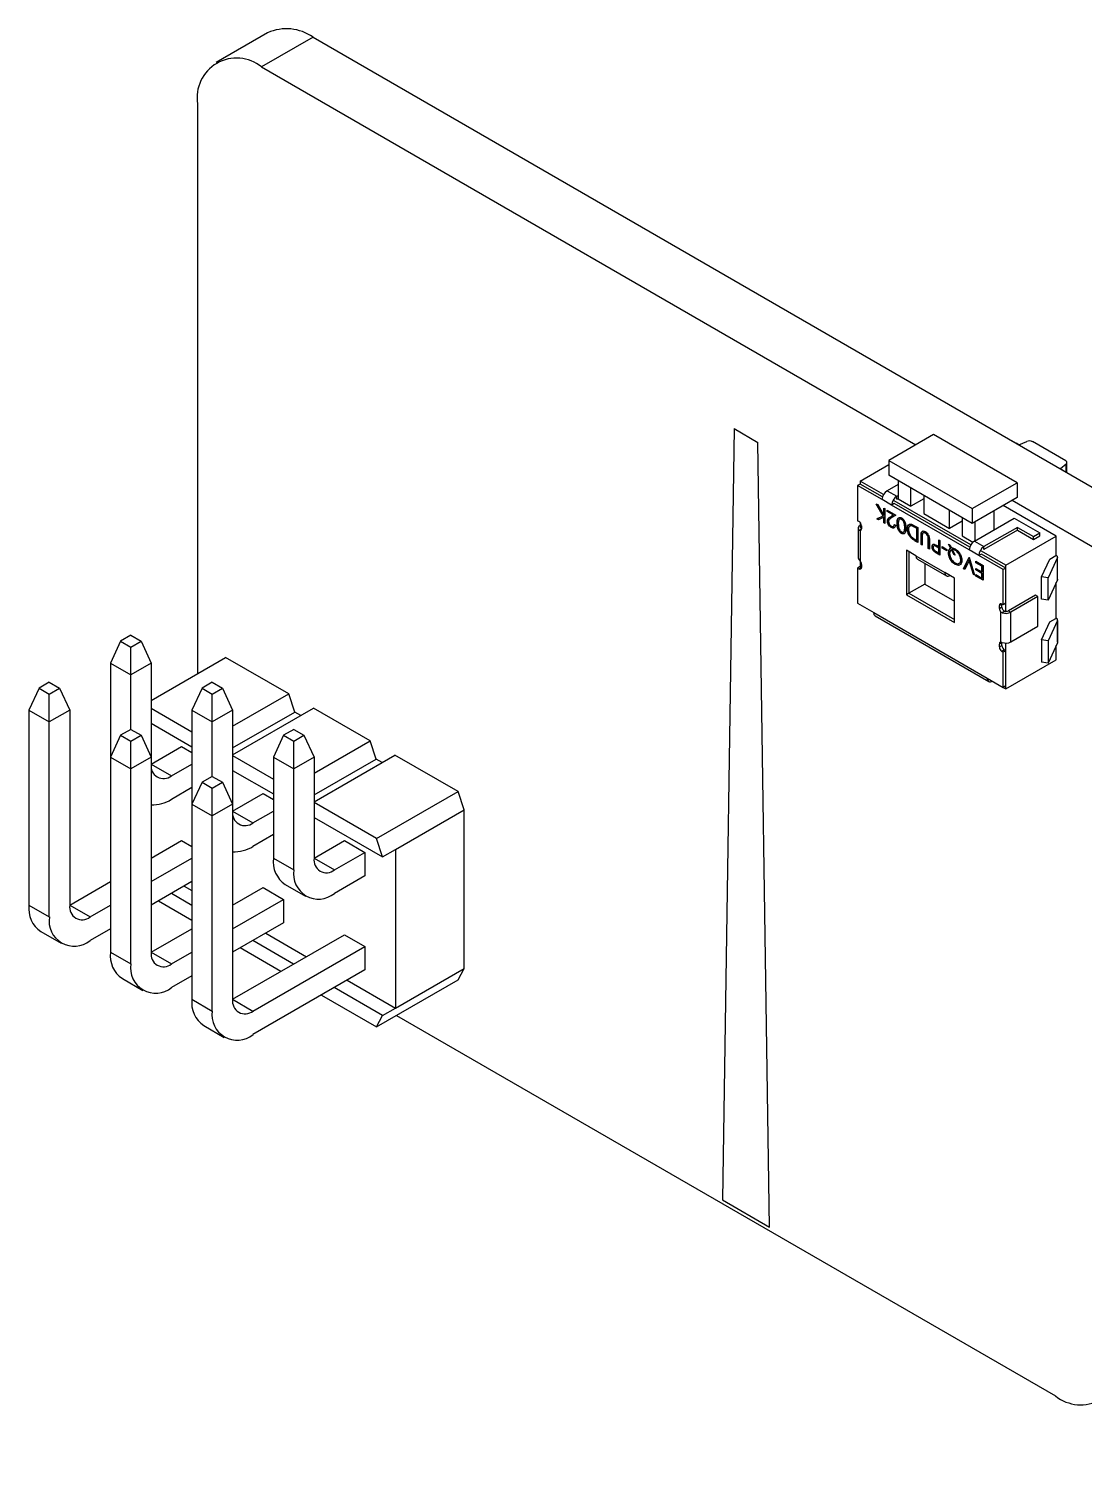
# Model space of a CAD drawing. Header units: millimetres. Extents: x -2 to 238, y 68 to 221.
# Drawn here: x 151.47 to 174.74, y 134.88 to 166.56 of the extents above; entities that cross this region are included whole.
import ezdxf

# ---------------------------------------------------------------- set-up
doc = ezdxf.new("R2010")
doc.units = ezdxf.units.MM
doc.linetypes.add('SLD-Solid', pattern=[0])

msp = doc.modelspace()

# ---------------------------------------------------------------- linework, layer by layer
at = {"color": 7, "linetype": 'SLD-Solid', "lineweight": 25}
for p, q in [((156.734, 166.473), (155.602, 165.82)), ((157.734, 166.374), (156.602, 165.721)), ((157.734, 166.374), (217.838, 131.677)), ((156.602, 165.721), (171.027, 157.394)), ((155.188, 164.904), (155.188, 152.349)), ((171.416, 157.618), (170.426, 157.047)), ((173.255, 156.557), (171.416, 157.618)), ((173.131, 157.486), (173.132, 157.486)), ((173.132, 157.486), (173.238, 157.425)), ((173.291, 157.394), (173.469, 157.468)), ((173.238, 157.425), (173.238, 157.425)), ((173.291, 157.394), (173.238, 157.425)), ((174.327, 157.041), (173.598, 157.462)), ((169.797, 156.594), (170.426, 156.957)), ((170.426, 157.047), (172.265, 155.986)), ((170.426, 157.047), (170.426, 156.72)), ((174.337, 156.967), (174.21, 156.863)), ((174.263, 156.833), (174.21, 156.863)), ((174.356, 156.78), (174.356, 157)), ((169.797, 156.528), (169.74, 156.496)), ((170.311, 156.297), (169.797, 156.594)), ((169.797, 156.594), (169.797, 156.528)), ((170.288, 156.245), (169.797, 156.528)), ((170.631, 156.52), (170.391, 156.381)), ((172.265, 155.659), (170.426, 156.72)), ((170.631, 156.602), (170.631, 156.202)), ((172.265, 155.986), (173.255, 156.557)), ((173.255, 156.557), (173.255, 156.23)), ((174.263, 156.833), (174.264, 156.833)), ((174.264, 156.833), (174.37, 156.772)), ((174.368, 156.771), (174.37, 156.772)), ((169.74, 156.496), (169.74, 155.72)), ((170.278, 156.185), (169.74, 156.496)), ((170.391, 156.381), (170.603, 156.259)), ((170.603, 156.259), (170.631, 156.275)), ((170.603, 156.194), (170.603, 156.259)), ((170.603, 156.194), (170.631, 156.21)), ((170.631, 156.202), (170.914, 156.038)), ((170.914, 156.038), (170.914, 156.439)), ((171.197, 156.202), (170.914, 156.038)), ((171.197, 156.275), (171.197, 155.875)), ((173.255, 156.23), (172.265, 155.659)), ((170.152, 156.094), (170.186, 156.075)), ((170.302, 155.828), (170.152, 156.094)), ((170.309, 155.832), (170.166, 156.086)), ((170.186, 156.075), (170.317, 155.842)), ((170.49, 156.063), (170.278, 156.185)), ((170.317, 155.842), (170.317, 155.999)), ((170.317, 155.999), (170.343, 155.985)), ((170.325, 155.846), (170.325, 155.995)), ((170.343, 155.985), (170.343, 155.658)), ((170.394, 155.955), (170.586, 155.844)), ((170.394, 155.922), (170.394, 155.955)), ((170.401, 155.926), (170.394, 155.922)), ((170.525, 155.846), (170.394, 155.922)), ((170.401, 155.926), (170.401, 155.951)), ((170.532, 155.85), (170.401, 155.926)), ((170.546, 156.096), (170.49, 156.063)), ((172.201, 155.075), (170.49, 156.063)), ((172.234, 155.187), (170.546, 156.161)), ((172.211, 155.135), (170.546, 156.096)), ((171.763, 155.549), (171.763, 155.949)), ((172.265, 155.986), (172.265, 155.659)), ((172.746, 155.937), (172.746, 155.52)), ((174.117, 155.381), (172.951, 156.055)), ((173.149, 156.169), (185.169, 149.23)), ((169.769, 155.704), (169.74, 155.72)), ((169.797, 155.679), (169.797, 155.557)), ((169.825, 155.606), (169.825, 155.54)), ((170.163, 155.762), (170.302, 155.828)), ((170.2, 155.741), (170.163, 155.762)), ((170.207, 155.745), (170.171, 155.765)), ((170.317, 155.797), (170.2, 155.741)), ((170.207, 155.745), (170.2, 155.741)), ((170.325, 155.801), (170.207, 155.745)), ((170.309, 155.832), (170.302, 155.828)), ((170.325, 155.846), (170.317, 155.842)), ((170.325, 155.801), (170.317, 155.797)), ((170.317, 155.673), (170.317, 155.797)), ((170.325, 155.677), (170.317, 155.673)), ((170.343, 155.658), (170.317, 155.673)), ((170.325, 155.677), (170.325, 155.801)), ((170.343, 155.666), (170.325, 155.677)), ((170.404, 155.719), (170.397, 155.715)), ((170.454, 155.799), (170.525, 155.846)), ((170.462, 155.803), (170.454, 155.799)), ((170.462, 155.803), (170.532, 155.85)), ((170.586, 155.844), (170.476, 155.772)), ((170.49, 155.573), (170.483, 155.569)), ((170.532, 155.85), (170.525, 155.846)), ((170.529, 155.595), (170.538, 155.601)), ((170.55, 155.639), (170.575, 155.624)), ((170.618, 155.671), (170.611, 155.666)), ((170.673, 155.757), (170.665, 155.752)), ((170.715, 155.753), (170.708, 155.749)), ((170.785, 155.574), (170.778, 155.57)), ((170.936, 155.608), (170.929, 155.604)), ((170.98, 155.616), (171.068, 155.566)), ((171.017, 155.57), (171.01, 155.566)), ((171.05, 155.551), (171.017, 155.57)), ((171.197, 155.875), (171.763, 155.549)), ((172.045, 155.712), (171.763, 155.549)), ((172.045, 155.785), (172.045, 155.385)), ((172.314, 155.271), (173.191, 155.777)), ((172.328, 155.279), (172.328, 155.696)), ((173.262, 155.573), (172.526, 155.149)), ((173.191, 155.777), (173.757, 155.451)), ((173.262, 155.573), (173.615, 155.369)), ((173.262, 155.508), (173.262, 155.573)), ((169.75, 155.557), (169.75, 154.903)), ((169.797, 155.5), (169.797, 154.829)), ((170.716, 155.442), (170.709, 155.438)), ((170.843, 155.545), (170.836, 155.541)), ((170.928, 155.34), (170.921, 155.336)), ((171.043, 155.547), (171.01, 155.566)), ((171.018, 155.276), (171.011, 155.272)), ((171.068, 155.239), (171.011, 155.272)), ((171.068, 155.247), (171.018, 155.276)), ((171.023, 155.299), (171.043, 155.287)), ((171.05, 155.551), (171.043, 155.547)), ((171.043, 155.287), (171.043, 155.547)), ((171.05, 155.291), (171.043, 155.287)), ((171.05, 155.291), (171.05, 155.551)), ((171.068, 155.566), (171.068, 155.239)), ((171.148, 155.399), (171.141, 155.395)), ((171.141, 155.197), (171.141, 155.395)), ((171.148, 155.201), (171.148, 155.399)), ((171.166, 155.378), (171.166, 155.183)), ((171.193, 155.457), (171.184, 155.452)), ((171.237, 155.451), (171.23, 155.447)), ((171.302, 155.351), (171.295, 155.347)), ((171.304, 155.307), (171.297, 155.303)), ((171.297, 155.107), (171.297, 155.303)), ((171.304, 155.111), (171.304, 155.307)), ((171.322, 155.29), (171.322, 155.093)), ((171.529, 155.149), (171.529, 155.3)), ((171.529, 155.3), (171.554, 155.285)), ((171.536, 155.153), (171.536, 155.296)), ((171.554, 155.285), (171.554, 154.959)), ((172.045, 155.385), (172.283, 155.248)), ((172.314, 155.271), (172.526, 155.149)), ((173.262, 155.508), (172.526, 155.083)), ((173.007, 154.74), (174.117, 155.381)), ((173.262, 155.508), (173.615, 155.304)), ((173.615, 155.369), (173.757, 155.451)), ((173.615, 155.304), (173.757, 155.385)), ((173.615, 155.304), (173.615, 155.369)), ((173.757, 155.385), (173.757, 155.451)), ((174.117, 154.965), (174.117, 155.381)), ((171.027, 154.944), (170.815, 155.067)), ((170.815, 155.067), (170.815, 154.087)), ((170.872, 155.034), (170.872, 154.12)), ((171.027, 154.944), (171.664, 154.577)), ((171.148, 155.201), (171.141, 155.197)), ((171.166, 155.183), (171.141, 155.197)), ((171.166, 155.191), (171.148, 155.201)), ((171.304, 155.111), (171.297, 155.107)), ((171.322, 155.093), (171.297, 155.107)), ((171.322, 155.101), (171.304, 155.111)), ((171.387, 155.151), (171.38, 155.147)), ((171.427, 155.167), (171.418, 155.162)), ((171.441, 155.037), (171.434, 155.033)), ((171.477, 155.037), (171.529, 155.007)), ((171.486, 155.149), (171.479, 155.145)), ((171.529, 155.116), (171.479, 155.145)), ((171.536, 155.12), (171.486, 155.149)), ((171.506, 154.995), (171.498, 154.991)), ((171.554, 154.959), (171.498, 154.991)), ((171.554, 154.967), (171.506, 154.995)), ((171.508, 155.161), (171.529, 155.149)), ((171.536, 155.153), (171.529, 155.149)), ((171.536, 155.12), (171.529, 155.116)), ((171.529, 155.007), (171.529, 155.116)), ((171.536, 155.011), (171.529, 155.007)), ((171.536, 155.011), (171.536, 155.12)), ((171.601, 155.116), (171.601, 155.149)), ((171.601, 155.149), (171.71, 155.086)), ((171.608, 155.12), (171.601, 155.116)), ((171.71, 155.053), (171.601, 155.116)), ((171.608, 155.12), (171.608, 155.145)), ((171.71, 155.061), (171.608, 155.12)), ((171.71, 155.086), (171.71, 155.053)), ((171.75, 155.018), (171.743, 155.014)), ((171.746, 155.2), (171.778, 155.181)), ((171.79, 155.113), (171.746, 155.2)), ((171.797, 155.117), (171.759, 155.192)), ((171.778, 155.181), (171.809, 155.119)), ((171.797, 155.117), (171.79, 155.113)), ((171.814, 155.083), (171.807, 155.079)), ((171.859, 154.976), (171.807, 155.079)), ((171.866, 154.98), (171.814, 155.083)), ((171.834, 155.088), (171.827, 155.084)), ((171.827, 155.084), (171.89, 154.957)), ((171.866, 154.98), (171.859, 154.976)), ((171.89, 154.957), (171.859, 154.976)), ((171.884, 154.969), (171.866, 154.98)), ((171.897, 155.071), (171.89, 155.066)), ((172.413, 154.953), (172.201, 155.075)), ((172.47, 154.985), (172.413, 154.953)), ((172.951, 154.642), (172.413, 154.953)), ((173.007, 154.74), (172.47, 155.051)), ((173.007, 154.675), (172.47, 154.985)), ((172.526, 155.083), (172.526, 155.149)), ((173.976, 154.875), (174.11, 154.953)), ((174.11, 154.961), (174.117, 154.965)), ((174.11, 154.961), (174.11, 154.953)), ((174.11, 154.961), (174.125, 154.952)), ((169.797, 154.707), (169.74, 154.675)), ((169.74, 154.675), (169.74, 153.899)), ((169.74, 154.675), (169.769, 154.658)), ((169.769, 154.658), (169.825, 154.691)), ((169.797, 154.829), (169.797, 154.707)), ((169.797, 154.707), (169.825, 154.691)), ((169.825, 154.756), (169.825, 154.691)), ((171.06, 154.871), (171.697, 154.504)), ((171.225, 154.776), (171.225, 154.324)), ((171.899, 154.76), (171.891, 154.756)), ((172.022, 154.862), (172.014, 154.857)), ((172.076, 154.657), (172.196, 154.915)), ((172.083, 154.661), (172.076, 154.657)), ((172.103, 154.642), (172.076, 154.657)), ((172.083, 154.661), (172.2, 154.912)), ((172.106, 154.648), (172.083, 154.661)), ((172.198, 154.845), (172.103, 154.642)), ((172.196, 154.915), (172.199, 154.913)), ((172.205, 154.849), (172.198, 154.845)), ((172.292, 154.533), (172.198, 154.845)), ((172.199, 154.913), (172.319, 154.517)), ((172.299, 154.537), (172.205, 154.849)), ((172.348, 154.793), (172.348, 154.827)), ((172.348, 154.827), (172.508, 154.735)), ((172.355, 154.797), (172.348, 154.793)), ((172.482, 154.716), (172.348, 154.793)), ((172.348, 154.668), (172.482, 154.59)), ((172.348, 154.634), (172.348, 154.668)), ((172.355, 154.638), (172.348, 154.634)), ((172.482, 154.557), (172.348, 154.634)), ((172.355, 154.797), (172.355, 154.823)), ((172.489, 154.72), (172.355, 154.797)), ((172.355, 154.638), (172.355, 154.664)), ((172.489, 154.561), (172.355, 154.638)), ((172.489, 154.72), (172.482, 154.716)), ((172.482, 154.59), (172.482, 154.716)), ((172.489, 154.594), (172.489, 154.72)), ((172.508, 154.735), (172.508, 154.408)), ((173.007, 154.675), (172.951, 154.642)), ((172.951, 153.867), (172.951, 154.642)), ((173.007, 153.703), (173.007, 154.74)), ((173.007, 153.899), (173.007, 154.675)), ((173.793, 154.482), (173.976, 154.875)), ((174.146, 154.907), (173.938, 154.459)), ((174.146, 154.417), (174.146, 154.907)), ((174.149, 154.429), (174.149, 154.919)), ((171.225, 154.324), (170.872, 154.12)), ((171.225, 154.324), (171.876, 153.948)), ((171.876, 154.455), (171.664, 154.577)), ((171.777, 154.512), (171.777, 154.512)), ((171.876, 153.475), (171.876, 154.455)), ((172.299, 154.537), (172.292, 154.533)), ((172.319, 154.517), (172.292, 154.533)), ((172.316, 154.527), (172.299, 154.537)), ((172.348, 154.534), (172.482, 154.456)), ((172.348, 154.5), (172.348, 154.534)), ((172.355, 154.504), (172.348, 154.5)), ((172.508, 154.408), (172.348, 154.5)), ((172.355, 154.504), (172.355, 154.53)), ((172.508, 154.416), (172.355, 154.504)), ((172.489, 154.594), (172.482, 154.59)), ((172.489, 154.561), (172.482, 154.557)), ((172.482, 154.456), (172.482, 154.557)), ((172.489, 154.46), (172.482, 154.456)), ((172.489, 154.46), (172.489, 154.561)), ((173.793, 153.992), (173.793, 154.482)), ((173.938, 154.459), (173.793, 154.482)), ((173.938, 153.969), (173.938, 154.459)), ((174.146, 154.417), (173.938, 153.969)), ((174.117, 153.577), (174.117, 154.355)), ((170.872, 154.12), (170.815, 154.087)), ((170.815, 154.087), (171.876, 153.475)), ((170.872, 154.12), (171.876, 153.54)), ((173.658, 154.079), (173.064, 153.736)), ((173.714, 154.046), (173.12, 153.703)), ((173.714, 154.046), (173.658, 154.079)), ((173.714, 153.393), (173.714, 154.046)), ((173.938, 153.969), (173.793, 153.992)), ((169.74, 153.899), (170.094, 153.695)), ((170.094, 153.695), (172.597, 152.25)), ((172.922, 153.883), (172.866, 153.85)), ((172.866, 153.785), (172.866, 153.85)), ((172.866, 153.785), (172.922, 153.818)), ((172.894, 153.041), (172.894, 153.712)), ((172.951, 153.867), (172.922, 153.883)), ((172.922, 153.818), (172.922, 153.883)), ((172.986, 153.724), (172.926, 153.689)), ((173.007, 153.899), (172.951, 153.867)), ((173.064, 153.736), (173.12, 153.703)), ((173.12, 153.05), (173.12, 153.703)), ((170.127, 153.622), (172.63, 152.177)), ((173.12, 153.05), (173.714, 153.393)), ((173.793, 153.093), (173.976, 153.487)), ((174.146, 153.519), (173.938, 153.071)), ((173.976, 153.487), (174.11, 153.564)), ((174.11, 153.573), (174.117, 153.577)), ((174.11, 153.573), (174.11, 153.564)), ((174.11, 153.573), (174.125, 153.564)), ((174.146, 153.519), (174.146, 153.029)), ((174.149, 153.041), (174.149, 153.531)), ((153.493, 153.065), (153.268, 152.581)), ((153.717, 153.195), (153.493, 153.065)), ((153.493, 153.065), (153.717, 152.935)), ((153.717, 153.195), (153.942, 153.065)), ((153.717, 152.935), (153.942, 153.065)), ((153.942, 153.065), (154.166, 152.581)), ((172.922, 153.034), (172.866, 153.001)), ((172.922, 152.968), (172.922, 153.034)), ((173.793, 153.093), (173.793, 152.603)), ((173.938, 153.071), (173.793, 153.093)), ((173.938, 153.071), (173.938, 152.581)), ((153.717, 152.322), (153.717, 152.935)), ((172.866, 152.936), (172.866, 153.001)), ((172.866, 152.936), (172.922, 152.968)), ((172.979, 152.871), (172.922, 152.838)), ((172.922, 152.838), (172.951, 152.822)), ((173.007, 152.854), (172.951, 152.822)), ((172.951, 152.046), (172.951, 152.822)), ((172.979, 152.871), (173.007, 152.854)), ((173.007, 152.013), (173.007, 153.023)), ((173.007, 152.078), (173.007, 152.854)), ((174.146, 153.029), (173.938, 152.581)), ((174.117, 152.654), (174.117, 152.967)), ((153.268, 152.581), (153.717, 152.322)), ((153.268, 152.581), (153.268, 150.508)), ((154.166, 152.581), (153.717, 152.322)), ((154.166, 151.759), (155.808, 152.707)), ((154.166, 152.581), (154.166, 150.508)), ((157.199, 151.904), (155.808, 152.707)), ((173.007, 152.013), (174.117, 152.654)), ((173.938, 152.581), (173.793, 152.603)), ((151.921, 152.158), (151.697, 152.028)), ((151.921, 152.158), (152.146, 152.028)), ((153.717, 151.121), (153.717, 152.322)), ((155.513, 152.158), (155.289, 152.028)), ((155.513, 152.158), (155.738, 152.028)), ((172.597, 152.25), (172.951, 152.046)), ((172.71, 152.185), (172.71, 152.185)), ((151.697, 152.028), (151.472, 151.544)), ((151.697, 152.028), (151.921, 151.899)), ((151.921, 151.899), (152.146, 152.028)), ((151.921, 151.285), (151.921, 151.899)), ((152.146, 152.028), (152.37, 151.544)), ((155.289, 152.028), (155.064, 151.544)), ((155.289, 152.028), (155.513, 151.899)), ((155.513, 151.899), (155.738, 152.028)), ((155.513, 151.285), (155.513, 151.899)), ((155.738, 152.028), (155.962, 151.544)), ((155.962, 151.19), (157.199, 151.904)), ((157.331, 151.501), (157.199, 151.904)), ((173.007, 152.078), (172.951, 152.046)), ((172.951, 152.046), (173.007, 152.013)), ((151.472, 151.544), (151.921, 151.285)), ((151.472, 151.544), (151.472, 147.245)), ((152.37, 151.544), (151.921, 151.285)), ((152.37, 151.544), (152.37, 147.245)), ((155.064, 151.062), (154.166, 151.581)), ((155.064, 151.544), (155.513, 151.285)), ((155.064, 151.544), (155.064, 149.471)), ((155.962, 151.544), (155.513, 151.285)), ((155.962, 150.559), (157.745, 151.588)), ((155.962, 151.544), (155.962, 149.471)), ((155.962, 150.711), (157.331, 151.501)), ((157.462, 151.425), (157.331, 151.501)), ((158.995, 150.867), (157.745, 151.588)), ((151.921, 146.986), (151.921, 151.285)), ((154.166, 151.254), (155.064, 150.736)), ((155.513, 150.084), (155.513, 151.285)), ((153.493, 150.991), (153.268, 150.508)), ((153.717, 151.121), (153.493, 150.991)), ((153.493, 150.991), (153.717, 150.862)), ((153.717, 151.121), (153.942, 150.991)), ((153.717, 150.862), (153.942, 150.991)), ((153.717, 150.248), (153.717, 150.862)), ((153.942, 150.991), (154.166, 150.508)), ((157.085, 150.991), (156.86, 150.508)), ((157.309, 151.121), (157.085, 150.991)), ((157.085, 150.991), (157.309, 150.862)), ((157.309, 151.121), (157.534, 150.991)), ((157.309, 150.862), (157.534, 150.991)), ((157.309, 150.248), (157.309, 150.862)), ((157.534, 150.991), (157.758, 150.508)), ((157.758, 150.153), (158.995, 150.867)), ((159.127, 150.464), (158.995, 150.867)), ((153.268, 150.508), (153.717, 150.248)), ((153.268, 150.508), (153.268, 146.208)), ((154.166, 150.508), (153.717, 150.248)), ((154.166, 150.356), (154.836, 150.743)), ((154.166, 150.508), (154.166, 146.208)), ((154.836, 150.743), (155.064, 150.611)), ((155.962, 150.544), (156.86, 150.026)), ((156.86, 150.508), (157.309, 150.248)), ((156.86, 150.508), (156.86, 148.282)), ((157.758, 150.508), (157.309, 150.248)), ((157.758, 149.522), (159.541, 150.551)), ((157.758, 150.508), (157.758, 148.282)), ((160.932, 149.749), (159.541, 150.551)), ((153.717, 145.949), (153.717, 150.248)), ((154.166, 150.356), (154.615, 150.097)), ((154.615, 150.097), (155.064, 150.356)), ((155.962, 150.217), (156.86, 149.699)), ((157.309, 148.023), (157.309, 150.248)), ((157.758, 149.674), (159.127, 150.464)), ((159.258, 150.388), (159.127, 150.464)), ((155.289, 149.954), (155.064, 149.471)), ((155.513, 150.084), (155.289, 149.954)), ((155.289, 149.954), (155.513, 149.825)), ((155.513, 150.084), (155.738, 149.954)), ((155.513, 149.825), (155.738, 149.954)), ((155.738, 149.954), (155.962, 149.471)), ((155.064, 149.838), (154.615, 149.578)), ((155.513, 149.212), (155.513, 149.825)), ((155.962, 149.319), (156.632, 149.706)), ((156.632, 149.706), (156.86, 149.574)), ((159.136, 148.712), (160.932, 149.749)), ((161.064, 149.346), (160.932, 149.749)), ((155.064, 149.471), (155.513, 149.212)), ((155.064, 149.471), (155.064, 145.172)), ((155.962, 149.471), (155.513, 149.212)), ((155.962, 149.471), (155.962, 145.172)), ((155.962, 149.319), (156.411, 149.06)), ((156.411, 149.06), (156.86, 149.319)), ((159.136, 148.712), (157.758, 149.507)), ((159.551, 148.472), (161.064, 149.346)), ((161.064, 145.851), (161.064, 149.346)), ((155.513, 144.912), (155.513, 149.212)), ((157.758, 149.18), (159.268, 148.309)), ((154.166, 148.282), (154.836, 148.669)), ((154.836, 148.669), (155.064, 148.537)), ((156.86, 148.801), (156.411, 148.541)), ((157.758, 148.282), (158.428, 148.669)), ((158.428, 148.669), (158.877, 148.41)), ((159.268, 148.309), (159.136, 148.712)), ((154.166, 147.764), (155.064, 148.282)), ((156.86, 148.282), (157.309, 148.023)), ((157.758, 148.282), (158.207, 148.023)), ((158.207, 148.023), (158.877, 148.41)), ((158.877, 148.41), (158.877, 147.891)), ((159.268, 148.309), (159.551, 148.472)), ((159.551, 148.472), (159.551, 144.977)), ((152.37, 147.245), (153.268, 147.764)), ((155.064, 147.764), (154.166, 147.245)), ((154.895, 147.666), (155.064, 147.568)), ((157.123, 147.701), (157.572, 147.442)), ((158.877, 147.891), (158.207, 147.505)), ((154.329, 147.339), (155.064, 146.914)), ((155.064, 147.241), (154.612, 147.502)), ((155.962, 147.245), (156.632, 147.632)), ((155.962, 146.727), (157.081, 147.373)), ((156.632, 147.632), (157.081, 147.373)), ((157.081, 147.373), (157.081, 146.854)), ((151.472, 147.245), (151.921, 146.986)), ((152.37, 147.245), (152.819, 146.986)), ((152.819, 146.986), (153.268, 147.245)), ((153.268, 146.727), (152.819, 146.467)), ((154.166, 146.208), (155.064, 146.727)), ((157.081, 146.854), (155.962, 146.208)), ((151.735, 146.664), (152.184, 146.405)), ((155.962, 145.172), (158.428, 146.595)), ((157.306, 145.947), (156.408, 146.465)), ((156.691, 146.629), (157.589, 146.11)), ((158.428, 146.595), (158.877, 146.336)), ((153.268, 146.208), (153.717, 145.949)), ((154.166, 146.208), (154.615, 145.949)), ((154.615, 145.949), (155.064, 146.208)), ((157.023, 145.784), (156.125, 146.302)), ((156.411, 144.912), (158.877, 146.336)), ((158.877, 146.336), (158.877, 145.817)), ((158.877, 145.817), (156.411, 144.394)), ((159.551, 144.977), (161.064, 145.851)), ((160.932, 145.601), (161.064, 145.851)), ((153.531, 145.627), (153.98, 145.368)), ((155.064, 145.69), (154.615, 145.431)), ((159.268, 144.814), (158.204, 145.429)), ((158.487, 145.592), (159.551, 144.977)), ((159.136, 144.564), (160.932, 145.601)), ((155.064, 145.172), (155.513, 144.912)), ((155.962, 145.172), (156.411, 144.912)), ((157.921, 145.265), (159.136, 144.564)), ((159.136, 144.564), (159.268, 144.814)), ((159.268, 144.814), (159.551, 144.977)), ((159.574, 144.817), (174.103, 136.429)), ((155.327, 144.59), (155.776, 144.331))]:
    msp.add_line(p, q, dxfattribs=at)
at = {"color": 7, "linetype": 'SLD-Solid'}
for p, q in [((167.017, 157.749), (166.758, 140.751)), ((167.017, 157.749), (167.542, 157.446)), ((167.801, 140.149), (167.542, 157.446)), ((166.758, 140.751), (167.801, 140.149))]:
    msp.add_line(p, q, dxfattribs=at)
at = {"color": 8, "linetype": 'SLD-Solid', "lineweight": 25}
for p, q in [((174.337, 156.791), (174.337, 156.967)), ((169.772, 155.51), (169.825, 155.54)), ((171.777, 154.512), (171.777, 154.512)), ((172.71, 152.185), (172.71, 152.185))]:
    msp.add_line(p, q, dxfattribs=at)
at = {"color": 7, "linetype": 'SLD-Solid', "lineweight": 25, "flags": 128}
for points in [[(174.337, 156.967), (174.346, 156.975), (174.353, 156.985), (174.356, 156.995), (174.356, 157.005), (174.353, 157.015), (174.347, 157.024), (174.338, 157.033), (174.327, 157.041)], [(169.797, 155.622), (169.78, 155.61), (169.766, 155.597), (169.757, 155.583), (169.751, 155.568), (169.75, 155.553), (169.753, 155.538), (169.761, 155.523), (169.772, 155.51)], [(174.149, 154.429), (174.148, 154.423), (174.146, 154.417)], [(174.149, 153.041), (174.148, 153.035), (174.146, 153.029)]]:
    msp.add_lwpolyline(points, dxfattribs=at)
at = {"color": 7, "linetype": 'SLD-Solid', "lineweight": 25}
for centre, radius, start, end in [((157.148, 165.556), 1.006, 54.3825, 114.3071), ((156.05, 165.044), 0.873, 50.7967, 189.214), ((173.527, 157.322), 0.156, 62.9043, 111.6247), ((170.523, 156.174), 0.246, 122.6054, 177.3947), ((170.735, 156.052), 0.246, 122.6054, 177.3947), ((169.702, 155.6), 0.123, 2.6047, 57.3945), ((169.79, 155.535), 0.0352, 280.5428, 9.2553), ((172.447, 155.064), 0.246, 122.6054, 177.3947), ((171.107, 154.936), 0.0805, 174.3796, 234.302), ((172.659, 154.941), 0.246, 122.6054, 177.3947), ((174.113, 154.919), 0.0352, 340.5366, 69.2593), ((169.815, 154.905), 0.0649, 181.7464, 228.8487), ((169.791, 154.686), 0.0349, 230.7964, 9.2155), ((169.703, 154.751), 0.123, 2.6379, 39.7737), ((171.733, 154.566), 0.0699, 170.7861, 309.203), ((170.174, 153.687), 0.0805, 174.3799, 234.3017), ((172.9, 153.856), 0.0349, 50.7984, 189.2124), ((172.988, 153.791), 0.123, 182.6401, 219.7715), ((173.045, 153.823), 0.123, 182.6401, 219.7715), ((173.006, 153.927), 0.251, 251.3261, 297.0616), ((173.007, 153.845), 0.123, 260.2295, 297.3563), ((174.113, 153.531), 0.0352, 340.5366, 69.2593), ((172.9, 153.007), 0.0352, 100.5484, 189.2497), ((173.006, 153.273), 0.251, 251.3261, 297.0616), ((172.989, 152.941), 0.123, 182.6066, 237.3938), ((173.045, 152.974), 0.123, 182.6066, 237.3938), ((172.666, 152.239), 0.0699, 170.7859, 309.2037), ((154.44, 150.312), 0.277, 170.786, 309.2032), ((154.203, 150.221), 0.763, 266.9853, 302.7046), ((156.236, 149.275), 0.277, 170.786, 309.2032), ((155.998, 149.186), 0.765, 267.3137, 302.6777), ((157.463, 148.205), 0.608, 172.6603, 236.0276), ((158.032, 148.238), 0.277, 170.786, 309.2032), ((157.857, 147.934), 0.555, 170.786, 309.2033), ((152.075, 147.168), 0.608, 172.6603, 236.0275), ((152.644, 147.201), 0.277, 170.7859, 309.2033), ((152.469, 146.897), 0.555, 170.7859, 309.2033), ((153.871, 146.131), 0.608, 172.6603, 236.0275), ((154.44, 146.164), 0.277, 170.7859, 309.2033), ((154.265, 145.86), 0.555, 170.7859, 309.2033), ((155.667, 145.094), 0.608, 172.6603, 236.0275), ((156.236, 145.127), 0.277, 170.7859, 309.2033), ((156.061, 144.824), 0.555, 170.7859, 309.2033), ((174.655, 137.106), 0.873, 230.7967, 9.214)]:
    msp.add_arc(centre, radius, start, end, dxfattribs=at)
for points, knots in [([(170.397, 155.715), (170.399, 155.73), (170.402, 155.754), (170.42, 155.774), (170.436, 155.787), (170.448, 155.795), (170.454, 155.799)], [0, 0, 0, 0, 0.338369, 0.55875, 0.779362, 1, 1, 1, 1]), ([(170.483, 155.569), (170.47, 155.577), (170.445, 155.595), (170.417, 155.637), (170.4, 155.68), (170.398, 155.703), (170.397, 155.715)], [0, 0, 0, 0, 0.279892, 0.559228, 0.779583, 1, 1, 1, 1]), ([(170.404, 155.719), (170.406, 155.734), (170.409, 155.758), (170.427, 155.778), (170.444, 155.792), (170.456, 155.799), (170.462, 155.803)], [0, 0, 0, 0, 0.338369, 0.55875, 0.779362, 1, 1, 1, 1]), ([(170.49, 155.573), (170.477, 155.582), (170.452, 155.599), (170.424, 155.642), (170.407, 155.684), (170.405, 155.707), (170.404, 155.719)], [0, 0, 0, 0, 0.279892, 0.559228, 0.779583, 1, 1, 1, 1]), ([(170.476, 155.772), (170.468, 155.767), (170.454, 155.759), (170.437, 155.745), (170.425, 155.729), (170.423, 155.712), (170.423, 155.703)], [0, 0, 0, 0, 0.340546, 0.560851, 0.7806, 1, 1, 1, 1]), ([(170.423, 155.703), (170.424, 155.692), (170.426, 155.671), (170.443, 155.639), (170.463, 155.615), (170.477, 155.606), (170.484, 155.602)], [0, 0, 0, 0, 0.279126, 0.558984, 0.779355, 1, 1, 1, 1]), ([(170.575, 155.624), (170.573, 155.61), (170.57, 155.58), (170.546, 155.557), (170.515, 155.553), (170.493, 155.564), (170.483, 155.569)], [0, 0, 0, 0, 0.2800263, 0.5595153, 0.7796674, 1, 1, 1, 1]), ([(170.484, 155.602), (170.494, 155.597), (170.513, 155.588), (170.535, 155.596), (170.547, 155.615), (170.549, 155.631), (170.55, 155.639)], [0, 0, 0, 0, 0.279703, 0.558854, 0.779179, 1, 1, 1, 1]), ([(170.559, 155.573), (170.556, 155.57), (170.547, 155.559), (170.522, 155.558), (170.5, 155.568), (170.49, 155.573)], [0, 0, 0, 0, 0.209916, 0.604796, 1, 1, 1, 1]), ([(170.537, 155.602), (170.538, 155.602), (170.546, 155.604), (170.553, 155.62), (170.555, 155.635), (170.557, 155.643)], [0, 0, 0, 0, 0.125491, 0.562253, 1, 1, 1, 1]), ([(170.611, 155.666), (170.613, 155.705), (170.615, 155.762), (170.654, 155.794), (170.684, 155.794), (170.7, 155.786), (170.709, 155.782)], [0, 0, 0, 0, 0.499406, 0.748743, 0.874372, 1, 1, 1, 1]), ([(170.709, 155.438), (170.7, 155.444), (170.684, 155.455), (170.653, 155.49), (170.615, 155.566), (170.613, 155.626), (170.611, 155.666)], [0, 0, 0, 0, 0.125602, 0.251198, 0.50058, 1, 1, 1, 1]), ([(170.618, 155.671), (170.618, 155.712), (170.617, 155.761), (170.645, 155.779), (170.649, 155.781)], [0, 0, 0, 0, 0.838289, 1, 1, 1, 1]), ([(170.716, 155.442), (170.708, 155.448), (170.691, 155.459), (170.661, 155.494), (170.622, 155.57), (170.62, 155.63), (170.618, 155.671)], [0, 0, 0, 0, 0.125602, 0.251198, 0.50058, 1, 1, 1, 1]), ([(170.647, 155.728), (170.644, 155.715), (170.637, 155.691), (170.637, 155.664), (170.637, 155.652)], [0, 0, 0, 0, 0.559604, 1, 1, 1, 1]), ([(170.637, 155.652), (170.638, 155.621), (170.639, 155.574), (170.666, 155.514), (170.689, 155.486), (170.701, 155.477), (170.708, 155.472)], [0, 0, 0, 0, 0.500069, 0.749021, 0.874596, 1, 1, 1, 1]), ([(170.708, 155.749), (170.7, 155.752), (170.685, 155.759), (170.661, 155.754), (170.652, 155.738), (170.647, 155.728)], [0, 0, 0, 0, 0.280259, 0.560786, 1, 1, 1, 1]), ([(170.715, 155.753), (170.707, 155.756), (170.692, 155.762), (170.677, 155.762), (170.673, 155.756), (170.673, 155.756)], [0, 0, 0, 0, 0.492384, 0.985239, 1, 1, 1, 1]), ([(170.778, 155.57), (170.778, 155.601), (170.777, 155.647), (170.75, 155.707), (170.727, 155.735), (170.714, 155.744), (170.708, 155.749)], [0, 0, 0, 0, 0.500293, 0.749087, 0.874612, 1, 1, 1, 1]), ([(170.708, 155.472), (170.714, 155.469), (170.727, 155.463), (170.745, 155.465), (170.758, 155.473), (170.777, 155.502), (170.778, 155.54), (170.778, 155.57)], [0, 0, 0, 0, 0.125137, 0.250418, 0.375516, 0.500847, 1, 1, 1, 1]), ([(170.709, 155.782), (170.717, 155.776), (170.734, 155.765), (170.764, 155.731), (170.801, 155.654), (170.802, 155.595), (170.803, 155.556)], [0, 0, 0, 0, 0.12555, 0.251091, 0.50025, 1, 1, 1, 1]), ([(170.785, 155.574), (170.785, 155.605), (170.785, 155.651), (170.757, 155.711), (170.734, 155.739), (170.721, 155.748), (170.715, 155.753)], [0, 0, 0, 0, 0.500293, 0.749087, 0.874612, 1, 1, 1, 1]), ([(170.764, 155.478), (170.764, 155.478), (170.769, 155.481), (170.783, 155.508), (170.784, 155.545), (170.785, 155.574)], [0, 0, 0, 0, 0.004455, 0.204256, 1, 1, 1, 1]), ([(170.836, 155.541), (170.838, 155.564), (170.842, 155.611), (170.879, 155.648), (170.93, 155.644), (170.964, 155.626), (170.98, 155.616)], [0, 0, 0, 0, 0.280122, 0.559243, 0.778833, 1, 1, 1, 1]), ([(170.843, 155.545), (170.844, 155.57), (170.845, 155.604), (170.863, 155.619), (170.868, 155.622)], [0, 0, 0, 0, 0.744081, 1, 1, 1, 1]), ([(170.929, 155.604), (170.918, 155.605), (170.895, 155.607), (170.867, 155.582), (170.863, 155.547), (170.861, 155.526)], [0, 0, 0, 0, 0.2805367, 0.5610155, 1, 1, 1, 1]), ([(170.936, 155.608), (170.925, 155.61), (170.907, 155.612), (170.896, 155.601), (170.893, 155.597)], [0, 0, 0, 0, 0.670709, 1, 1, 1, 1]), ([(171.01, 155.566), (170.995, 155.575), (170.968, 155.59), (170.941, 155.6), (170.929, 155.604)], [0, 0, 0, 0, 0.560418, 1, 1, 1, 1]), ([(171.017, 155.57), (171.002, 155.579), (170.975, 155.594), (170.948, 155.604), (170.936, 155.608)], [0, 0, 0, 0, 0.560418, 1, 1, 1, 1]), ([(169.797, 155.5), (169.792, 155.5), (169.783, 155.501), (169.775, 155.507), (169.772, 155.51)], [0, 0, 0, 0, 0.584455, 1, 1, 1, 1]), ([(170.803, 155.556), (170.802, 155.517), (170.801, 155.469), (170.775, 155.435), (170.756, 155.426), (170.734, 155.426), (170.717, 155.434), (170.709, 155.438)], [0, 0, 0, 0, 0.498702, 0.624178, 0.749468, 0.874748, 1, 1, 1, 1]), ([(170.765, 155.433), (170.764, 155.433), (170.757, 155.429), (170.74, 155.431), (170.724, 155.439), (170.716, 155.442)], [0, 0, 0, 0, 0.05786, 0.528982, 1, 1, 1, 1]), ([(170.921, 155.336), (170.907, 155.352), (170.878, 155.385), (170.843, 155.46), (170.839, 155.51), (170.836, 155.541)], [0, 0, 0, 0, 0.280263, 0.560715, 1, 1, 1, 1]), ([(170.928, 155.34), (170.914, 155.356), (170.885, 155.389), (170.85, 155.464), (170.846, 155.514), (170.843, 155.545)], [0, 0, 0, 0, 0.280263, 0.560715, 1, 1, 1, 1]), ([(170.861, 155.526), (170.862, 155.51), (170.864, 155.479), (170.882, 155.43), (170.907, 155.388), (170.926, 155.368), (170.936, 155.358)], [0, 0, 0, 0, 0.28018, 0.559764, 0.779795, 1, 1, 1, 1]), ([(171.011, 155.272), (170.994, 155.282), (170.964, 155.3), (170.934, 155.325), (170.921, 155.336)], [0, 0, 0, 0, 0.560442, 1, 1, 1, 1]), ([(171.018, 155.276), (171.001, 155.286), (170.971, 155.304), (170.941, 155.329), (170.928, 155.34)], [0, 0, 0, 0, 0.560442, 1, 1, 1, 1]), ([(170.936, 155.358), (170.952, 155.346), (170.981, 155.323), (171.01, 155.306), (171.023, 155.299)], [0, 0, 0, 0, 0.559541, 1, 1, 1, 1]), ([(171.141, 155.395), (171.141, 155.413), (171.141, 155.449), (171.158, 155.487), (171.191, 155.498), (171.216, 155.487), (171.228, 155.482)], [0, 0, 0, 0, 0.281656, 0.560111, 0.780077, 1, 1, 1, 1]), ([(171.148, 155.399), (171.148, 155.416), (171.149, 155.452), (171.162, 155.489), (171.18, 155.493), (171.186, 155.494)], [0, 0, 0, 0, 0.415654, 0.826585, 1, 1, 1, 1]), ([(171.169, 155.427), (171.168, 155.419), (171.166, 155.403), (171.166, 155.386), (171.166, 155.378)], [0, 0, 0, 0, 0.55963, 1, 1, 1, 1]), ([(171.23, 155.447), (171.222, 155.451), (171.206, 155.458), (171.188, 155.455), (171.175, 155.444), (171.171, 155.433), (171.169, 155.427)], [0, 0, 0, 0, 0.2797862, 0.559374, 0.7795684, 1, 1, 1, 1]), ([(171.237, 155.451), (171.229, 155.455), (171.214, 155.462), (171.198, 155.461), (171.193, 155.456), (171.193, 155.456)], [0, 0, 0, 0, 0.47379, 0.947245, 1, 1, 1, 1]), ([(171.228, 155.482), (171.239, 155.475), (171.261, 155.461), (171.288, 155.429), (171.308, 155.394), (171.314, 155.373), (171.317, 155.362)], [0, 0, 0, 0, 0.280213, 0.559915, 0.779956, 1, 1, 1, 1]), ([(171.295, 155.347), (171.294, 155.358), (171.29, 155.38), (171.266, 155.42), (171.243, 155.437), (171.23, 155.447)], [0, 0, 0, 0, 0.281054, 0.560824, 1, 1, 1, 1]), ([(171.302, 155.351), (171.301, 155.362), (171.297, 155.384), (171.273, 155.424), (171.251, 155.441), (171.237, 155.451)], [0, 0, 0, 0, 0.281054, 0.560824, 1, 1, 1, 1]), ([(171.297, 155.303), (171.297, 155.311), (171.297, 155.326), (171.296, 155.341), (171.295, 155.347)], [0, 0, 0, 0, 0.5601248, 1, 1, 1, 1]), ([(171.304, 155.307), (171.304, 155.315), (171.304, 155.33), (171.303, 155.345), (171.302, 155.351)], [0, 0, 0, 0, 0.5601248, 1, 1, 1, 1]), ([(171.317, 155.362), (171.319, 155.348), (171.322, 155.323), (171.322, 155.3), (171.322, 155.29)], [0, 0, 0, 0, 0.559503, 1, 1, 1, 1]), ([(171.38, 155.147), (171.381, 155.157), (171.382, 155.178), (171.396, 155.196), (171.415, 155.202), (171.429, 155.199), (171.436, 155.197)], [0, 0, 0, 0, 0.2801, 0.559326, 0.779461, 1, 1, 1, 1]), ([(171.434, 155.033), (171.425, 155.041), (171.408, 155.058), (171.391, 155.091), (171.381, 155.121), (171.38, 155.138), (171.38, 155.147)], [0, 0, 0, 0, 0.279713, 0.559389, 0.779507, 1, 1, 1, 1]), ([(171.387, 155.151), (171.388, 155.161), (171.389, 155.181), (171.399, 155.197), (171.406, 155.199), (171.407, 155.199)], [0, 0, 0, 0, 0.4866494, 0.9717808, 1, 1, 1, 1]), ([(171.441, 155.037), (171.433, 155.045), (171.415, 155.063), (171.398, 155.095), (171.388, 155.125), (171.387, 155.142), (171.387, 155.151)], [0, 0, 0, 0, 0.279713, 0.559389, 0.779507, 1, 1, 1, 1]), ([(171.479, 155.145), (171.462, 155.155), (171.44, 155.168), (171.419, 155.163), (171.408, 155.155), (171.407, 155.141), (171.405, 155.132)], [0, 0, 0, 0, 0.499722, 0.625355, 0.751083, 1, 1, 1, 1]), ([(171.405, 155.132), (171.407, 155.122), (171.408, 155.107), (171.419, 155.086), (171.439, 155.058), (171.46, 155.046), (171.477, 155.037)], [0, 0, 0, 0, 0.24897, 0.374725, 0.500385, 1, 1, 1, 1]), ([(171.486, 155.149), (171.469, 155.159), (171.448, 155.171), (171.429, 155.169), (171.426, 155.166), (171.426, 155.166)], [0, 0, 0, 0, 0.7829551, 0.9797932, 1, 1, 1, 1]), ([(171.498, 154.991), (171.486, 154.998), (171.465, 155.01), (171.443, 155.026), (171.434, 155.033)], [0, 0, 0, 0, 0.560311, 1, 1, 1, 1]), ([(171.436, 155.197), (171.45, 155.191), (171.474, 155.181), (171.498, 155.167), (171.508, 155.161)], [0, 0, 0, 0, 0.5596986, 1, 1, 1, 1]), ([(171.506, 154.995), (171.493, 155.002), (171.472, 155.014), (171.451, 155.03), (171.441, 155.037)], [0, 0, 0, 0, 0.560311, 1, 1, 1, 1]), ([(171.743, 155.014), (171.745, 155.039), (171.75, 155.085), (171.777, 155.104), (171.79, 155.113)], [0, 0, 0, 0, 0.559041, 1, 1, 1, 1]), ([(171.891, 154.756), (171.869, 154.771), (171.825, 154.802), (171.776, 154.877), (171.747, 154.951), (171.744, 154.993), (171.743, 155.014)], [0, 0, 0, 0, 0.279647, 0.5592994, 0.7795359, 1, 1, 1, 1]), ([(171.75, 155.018), (171.752, 155.043), (171.757, 155.089), (171.784, 155.108), (171.797, 155.117)], [0, 0, 0, 0, 0.559041, 1, 1, 1, 1]), ([(171.899, 154.76), (171.877, 154.775), (171.832, 154.806), (171.784, 154.881), (171.754, 154.955), (171.751, 154.997), (171.75, 155.018)], [0, 0, 0, 0, 0.279647, 0.5592994, 0.7795359, 1, 1, 1, 1]), ([(171.807, 155.079), (171.794, 155.069), (171.772, 155.052), (171.769, 155.015), (171.768, 154.998)], [0, 0, 0, 0, 0.559297, 1, 1, 1, 1]), ([(171.768, 154.998), (171.77, 154.976), (171.774, 154.932), (171.809, 154.868), (171.849, 154.818), (171.877, 154.799), (171.891, 154.789)], [0, 0, 0, 0, 0.279456, 0.558874, 0.779513, 1, 1, 1, 1]), ([(171.809, 155.119), (171.823, 155.119), (171.849, 155.12), (171.878, 155.106), (171.89, 155.1)], [0, 0, 0, 0, 0.5596614, 1, 1, 1, 1]), ([(171.89, 155.066), (171.877, 155.073), (171.855, 155.084), (171.835, 155.084), (171.827, 155.084)], [0, 0, 0, 0, 0.559839, 1, 1, 1, 1]), ([(171.897, 155.071), (171.884, 155.077), (171.862, 155.088), (171.842, 155.088), (171.834, 155.088)], [0, 0, 0, 0, 0.559839, 1, 1, 1, 1]), ([(171.89, 155.1), (171.912, 155.084), (171.956, 155.053), (172.005, 154.979), (172.035, 154.905), (172.038, 154.864), (172.04, 154.843)], [0, 0, 0, 0, 0.279688, 0.559369, 0.779633, 1, 1, 1, 1]), ([(172.014, 154.857), (172.012, 154.88), (172.008, 154.924), (171.973, 154.988), (171.932, 155.038), (171.904, 155.057), (171.89, 155.066)], [0, 0, 0, 0, 0.27931, 0.558979, 0.779417, 1, 1, 1, 1]), ([(172.022, 154.862), (172.019, 154.884), (172.015, 154.928), (171.98, 154.992), (171.939, 155.042), (171.911, 155.061), (171.897, 155.071)], [0, 0, 0, 0, 0.27931, 0.558979, 0.779417, 1, 1, 1, 1]), ([(169.772, 154.856), (169.777, 154.852), (169.784, 154.844), (169.793, 154.834), (169.797, 154.829)], [0, 0, 0, 0, 0.584446, 1, 1, 1, 1]), ([(171.891, 154.789), (171.909, 154.781), (171.945, 154.766), (171.986, 154.778), (172.011, 154.811), (172.013, 154.842), (172.014, 154.857)], [0, 0, 0, 0, 0.279709, 0.559357, 0.77964, 1, 1, 1, 1]), ([(172.04, 154.843), (172.037, 154.819), (172.032, 154.772), (171.993, 154.737), (171.943, 154.731), (171.909, 154.747), (171.891, 154.756)], [0, 0, 0, 0, 0.279683, 0.559259, 0.7796, 1, 1, 1, 1]), ([(172.019, 154.767), (172.011, 154.758), (171.994, 154.738), (171.95, 154.736), (171.916, 154.752), (171.899, 154.76)], [0, 0, 0, 0, 0.284549, 0.642226, 1, 1, 1, 1]), ([(171.975, 154.783), (171.982, 154.784), (172, 154.787), (172.017, 154.816), (172.02, 154.846), (172.022, 154.862)], [0, 0, 0, 0, 0.212611, 0.606236, 1, 1, 1, 1]), ([(172.926, 153.689), (172.919, 153.692), (172.907, 153.698), (172.898, 153.708), (172.894, 153.712)], [0, 0, 0, 0, 0.584464, 1, 1, 1, 1]), ([(172.951, 153.745), (172.955, 153.74), (172.964, 153.731), (172.978, 153.726), (172.985, 153.724), (172.986, 153.724)], [0, 0, 0, 0, 0.465088, 0.930715, 1, 1, 1, 1]), ([(172.894, 153.041), (172.9, 153.041), (172.909, 153.041), (172.921, 153.037), (172.926, 153.036)], [0, 0, 0, 0, 0.58443, 1, 1, 1, 1])]:
    msp.add_open_spline(points, degree=3, knots=knots, dxfattribs=at)

doc.saveas('drawing.dxf')
